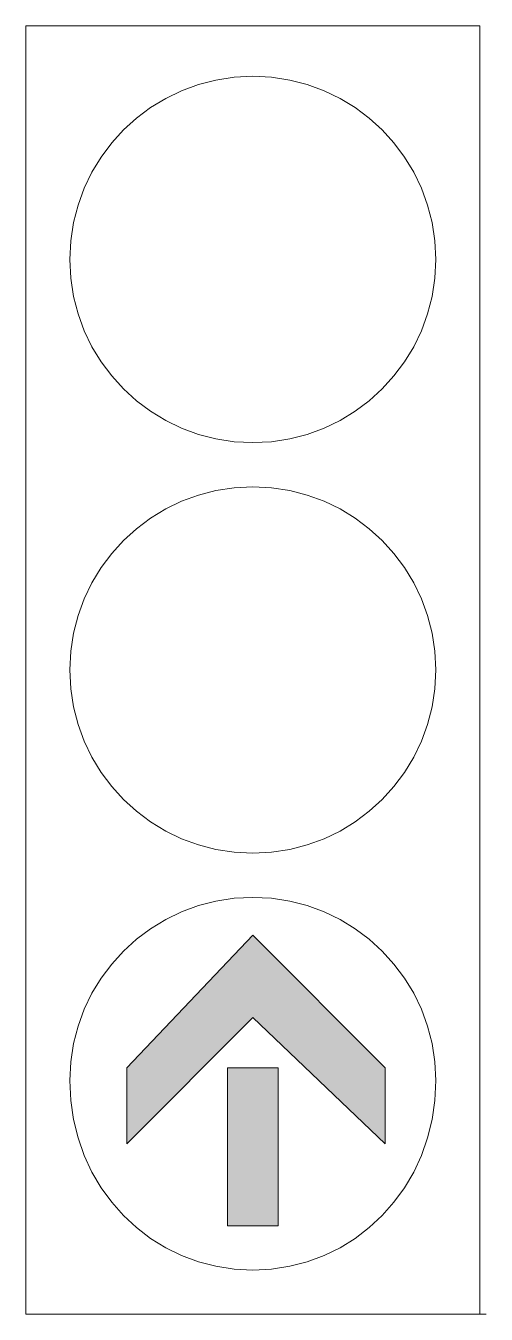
# Model space of a CAD drawing. Header units: metres. Extents: x 229 to 317, y 13 to 258.
import ezdxf

# ---------------------------------------------------------------- set-up
doc = ezdxf.new("R2010")
doc.units = ezdxf.units.M
doc.layers.add('FILL_LIME_00FF00', color=7, linetype='Continuous', true_color=0x00ff00)
doc.layers.add('STROKE_BLACK_000000', color=7, linetype='Continuous', true_color=0x000000)

msp = doc.modelspace()

# ---------------------------------------------------------------- hatches: boundary and pattern name
at = {"layer": 'FILL_LIME_00FF00', "true_color": 0x00ff00}
h = msp.add_hatch(color=7, dxfattribs=at)
h.dxf.hatch_style = 1
h.paths.add_polyline_path([(248.55, 45.36), (248.55, 59.76), (272.55, 84.96), (297.75, 59.76), (297.75, 45.36), (272.55, 69.36), (248.55, 45.36)])
h = msp.add_hatch(color=7, dxfattribs=at)
h.dxf.hatch_style = 1
h.paths.add_polyline_path([(267.75, 59.76), (277.35, 59.76), (277.35, 29.76), (267.75, 29.76), (267.75, 59.76)])

# ---------------------------------------------------------------- linework, layer by layer
at = {"layer": 'FILL_LIME_00FF00', "lineweight": 0, "true_color": 0x00ff00}
for points in [[(248.55, 45.36), (248.55, 59.76), (272.55, 84.96), (297.75, 59.76), (297.75, 45.36), (272.55, 69.36)], [(267.75, 59.76), (277.35, 59.76), (277.35, 29.76), (267.75, 29.76)]]:
    msp.add_lwpolyline(points, close=True, dxfattribs=at)
at = {"layer": 'STROKE_BLACK_000000', "lineweight": 0, "true_color": 0x000000}
for points in [[(229.35, 257.76), (315.75, 257.76)], [(229.35, 257.76), (229.35, 12.96)], [(315.75, 257.76), (315.75, 12.96)], [(237.75, 213.36), (237.93, 209.81), (238.46, 206.35), (239.32, 203.02), (240.49, 199.82), (241.95, 196.78), (243.7, 193.91), (245.7, 191.23), (247.95, 188.76), (250.42, 186.51), (253.1, 184.51), (255.97, 182.76), (259.01, 181.3), (262.21, 180.13), (265.54, 179.27), (269, 178.74), (272.55, 178.56), (276.1, 178.74), (279.56, 179.27), (282.89, 180.13), (286.09, 181.3), (289.13, 182.76), (292, 184.51), (294.68, 186.51), (297.15, 188.76), (299.4, 191.23), (301.4, 193.91), (303.15, 196.78), (304.61, 199.82), (305.78, 203.02), (306.64, 206.35), (307.17, 209.81), (307.35, 213.36), (307.17, 216.91), (306.64, 220.37), (305.78, 223.7), (304.61, 226.9), (303.15, 229.94), (301.4, 232.81), (299.4, 235.49), (297.15, 237.96), (294.68, 240.21), (292, 242.21), (289.13, 243.96), (286.09, 245.42), (282.89, 246.59), (279.56, 247.45), (276.1, 247.98), (272.55, 248.16), (269, 247.98), (265.54, 247.45), (262.21, 246.59), (259.01, 245.42), (255.97, 243.96), (253.1, 242.21), (250.42, 240.21), (247.95, 237.96), (245.7, 235.49), (243.7, 232.81), (241.95, 229.94), (240.49, 226.9), (239.32, 223.7), (238.46, 220.37), (237.93, 216.91), (237.75, 213.36)], [(237.75, 135.36), (237.93, 131.81), (238.46, 128.35), (239.32, 125.02), (240.49, 121.82), (241.95, 118.78), (243.7, 115.91), (245.7, 113.23), (247.95, 110.76), (250.42, 108.51), (253.1, 106.51), (255.97, 104.76), (259.01, 103.3), (262.21, 102.13), (265.54, 101.27), (269, 100.74), (272.55, 100.56), (276.1, 100.74), (279.56, 101.27), (282.89, 102.13), (286.09, 103.3), (289.13, 104.76), (292, 106.51), (294.68, 108.51), (297.15, 110.76), (299.4, 113.23), (301.4, 115.91), (303.15, 118.78), (304.61, 121.82), (305.78, 125.02), (306.64, 128.35), (307.17, 131.81), (307.35, 135.36), (307.17, 138.91), (306.64, 142.37), (305.78, 145.7), (304.61, 148.9), (303.15, 151.94), (301.4, 154.81), (299.4, 157.49), (297.15, 159.96), (294.68, 162.21), (292, 164.21), (289.13, 165.96), (286.09, 167.42), (282.89, 168.59), (279.56, 169.45), (276.1, 169.98), (272.55, 170.16), (269, 169.98), (265.54, 169.45), (262.21, 168.59), (259.01, 167.42), (255.97, 165.96), (253.1, 164.21), (250.42, 162.21), (247.95, 159.96), (245.7, 157.49), (243.7, 154.81), (241.95, 151.94), (240.49, 148.9), (239.32, 145.7), (238.46, 142.37), (237.93, 138.91), (237.75, 135.36)], [(272.55, 21.36), (276.1, 21.54), (279.56, 22.07), (282.89, 22.93), (286.09, 24.12), (289.13, 25.6), (292, 27.37), (294.68, 29.41), (297.15, 31.71), (299.4, 34.25), (301.4, 37), (303.15, 39.97), (304.61, 43.13), (305.78, 46.46), (306.64, 49.96), (307.17, 53.59), (307.35, 57.36), (307.17, 60.91), (306.64, 64.37), (305.78, 67.7), (304.61, 70.9), (303.15, 73.94), (301.4, 76.81), (299.4, 79.49), (297.15, 81.96), (294.68, 84.21), (292, 86.21), (289.13, 87.96), (286.09, 89.42), (282.89, 90.59), (279.56, 91.45), (276.1, 91.98), (272.55, 92.16), (269, 91.98), (265.54, 91.45), (262.21, 90.59), (259.01, 89.42), (255.97, 87.96), (253.1, 86.21), (250.42, 84.21), (247.95, 81.96), (245.7, 79.49), (243.7, 76.81), (241.95, 73.94), (240.49, 70.9), (239.32, 67.7), (238.46, 64.37), (237.93, 60.91), (237.75, 57.36), (237.93, 53.59), (238.46, 49.96), (239.32, 46.46), (240.49, 43.13), (241.95, 39.97), (243.7, 37), (245.7, 34.25), (247.95, 31.71), (250.42, 29.41), (253.1, 27.37), (255.97, 25.6), (259.01, 24.12), (262.21, 22.93), (265.54, 22.07), (269, 21.54), (272.55, 21.36)], [(229.35, 12.96), (316.95, 12.96)]]:
    msp.add_lwpolyline(points, dxfattribs=at)

doc.saveas('drawing.dxf')
